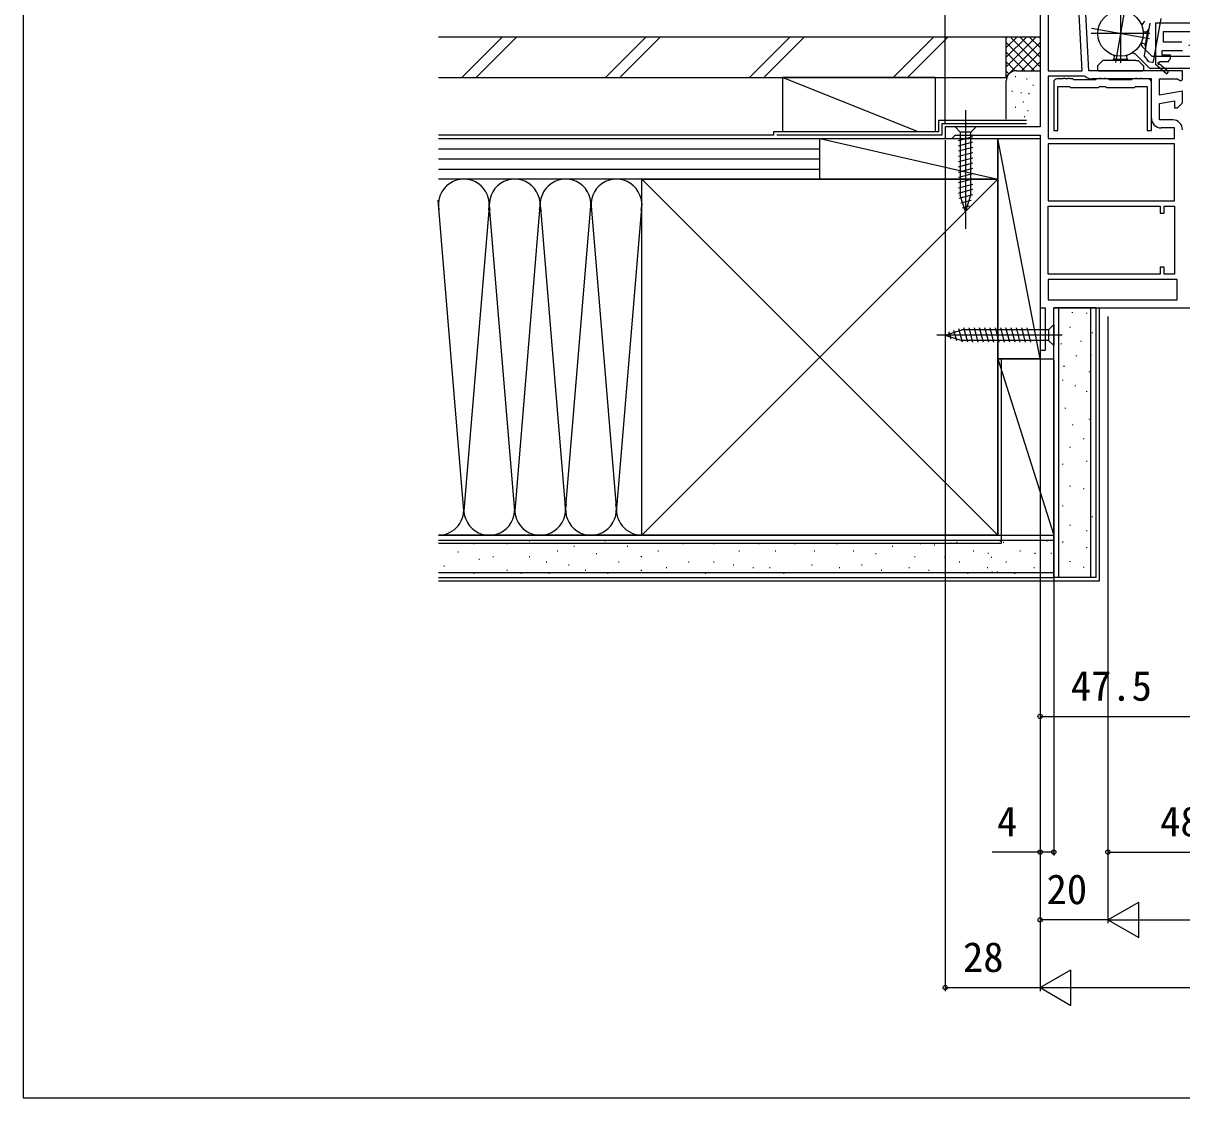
# Model space of a CAD drawing. Units: millimetres, scale not verified. Extents: x -525 to 525, y -783 to 777.
# Drawn here: x -525 to -183.2, y -782.6 to -465.6 of the extents above; entities that cross this region are included whole.
import ezdxf
from ezdxf.enums import TextEntityAlignment as Align

# ---------------------------------------------------------------- set-up
doc = ezdxf.new("R2010")
doc.units = ezdxf.units.MM
doc.header["$LTSCALE"] = 4
for name, color, linetype in [('0-2_YKK_11', 7, 'Continuous'), ('0-5_YKK_13', 4, 'Continuous'), ('0-7_YKK_D', 6, 'Continuous'), ('0-8_YKK_ZWAK', 7, 'Continuous'), ('0-9_YSS_K', 3, 'Continuous'), ('0-A_YSS_KE', 3, 'Continuous')]:
    doc.layers.add(name, color=color, linetype=linetype)
doc.styles.add('ＭＳ ゴシック', font='')
doc.styles.get('ＭＳ ゴシック').set_extended_font_data('MS Gothic')

msp = doc.modelspace()

# ---------------------------------------------------------------- linework, layer by layer
at = {"layer": '0-2_YKK_11'}
for points in [[(-224.997, -434.6), (-224.997, -496.2), (-252.997, -496.2), (-252.997, -499.6), (-251.097, -499.6), (-250.597, -499.1), (-250.097, -498.6), (-224.997, -498.6), (-224.997, -549.6), (-223.497, -549.6), (-223.497, -562.1), (-224.997, -562.1), (-224.997, -564.6), (-220.997, -564.6), (-220.997, -549.6)], [(-185.897, -494.1), (-189.797, -494.1), (-189.797, -489.244), (-185.397, -488.468), (-185.397, -490.6), (-184.497, -490.6), (-182.997, -489.1), (-182.997, -485.608), (-189.797, -486.807), (-189.797, -482), (-184.441, -482), (-183.573, -482.542), (-182.997, -482.223), (-182.997, -479.6), (-210.639, -479.6), (-212.997, -434.6)], [(-118.997, -465.6), (-190.997, -465.6), (-190.997, -477.466), (-191.074, -477.6), (-187.656, -480.505), (-187.138, -479.895), (-189.857, -477.584)], [(-188.597, -468), (-166.997, -468), (-166.996, -472.2), (-180.796, -472.2), (-181.15, -472.053)], [(-183.204, -471.2), (-188.596, -471.2), (-188.597, -468)], [(-189.923, -477.206), (-189.746, -476.9), (-186.997, -476.9), (-186.997, -476.6), (-186.497, -476.1), (-186.497, -475), (-188.997, -475), (-188.997, -473.6), (-182.997, -473.6)], [(-211.633, -481.318), (-211.955, -481.2), (-222.597, -481.2), (-222.597, -499.6)], [(-193.197, -482), (-194.91, -482), (-195.104, -481.85), (-195.491, -481.85), (-195.685, -482), (-196.31, -482), (-196.504, -481.85), (-196.891, -481.85), (-197.085, -482), (-197.797, -482), (-198.097, -482.3), (-204.497, -482.3), (-204.797, -482), (-205.51, -482), (-205.704, -481.85), (-206.091, -481.85), (-206.285, -482), (-206.91, -482), (-207.104, -481.85), (-207.491, -481.85), (-207.685, -482), (-208.397, -482), (-208.697, -482.3), (-215.097, -482.3), (-215.397, -482), (-216.11, -482), (-216.304, -481.85), (-216.691, -481.85), (-216.885, -482), (-217.51, -482), (-217.704, -481.85), (-218.091, -481.85), (-218.285, -482), (-219.997, -482)], [(-220.997, -483), (-220.997, -497.2), (-219.797, -497.2), (-219.797, -484.3), (-216.35, -484.3), (-216.05, -484.6), (-207.745, -484.6), (-207.445, -484.3), (-205.75, -484.3), (-205.45, -484.6), (-197.145, -484.6), (-196.845, -484.3), (-193.397, -484.3), (-193.397, -497.2), (-192.197, -497.2), (-192.197, -483)], [(-192.197, -493.6), (-192.197, -482), (-209.764, -482)], [(-222.597, -499.6), (-185.397, -499.6), (-185.397, -496.5), (-189.297, -496.5)], [(-220.997, -549.6), (-156.997, -549.6), (-156.997, -547.8), (-158.997, -547.8), (-158.997, -539.6), (-163.297, -539.6), (-163.297, -541.1), (-161.397, -541.1), (-161.397, -547.1), (-168.597, -547.1), (-168.597, -541.1), (-166.797, -541.1), (-166.797, -539.6), (-170.997, -539.6), (-170.997, -541.945), (-171.564, -542.273), (-175.521, -539.989)]]:
    msp.add_lwpolyline(points, dxfattribs=at)
for points in [[(-212.642, -479.6), (-214.874, -437), (-222.597, -437), (-222.597, -479.6)], [(-222.597, -518), (-185.397, -518), (-185.397, -501.2), (-222.597, -501.2)], [(-189.597, -539.6), (-222.597, -539.6), (-222.597, -519.6), (-189.597, -519.6), (-189.597, -521.6), (-188.397, -521.6), (-188.397, -519.6), (-185.397, -519.6), (-185.397, -539.6), (-188.397, -539.6), (-188.397, -537.6), (-189.597, -537.6)], [(-184.597, -541.2), (-222.597, -541.2), (-222.597, -547.2), (-184.597, -547.2)]]:
    msp.add_lwpolyline(points, close=True, dxfattribs=at)
for centre, radius, start, end in [((-190.048, -477.422), 0.25, 59.99997, 319.64296), ((-209.764, -479.1), 2.9, 229.88081, 270.00001), ((-219.997, -483), 1, 90.00001, 179.99999), ((-193.197, -483), 1, 0.00001, 89.99999), ((-189.297, -493.6), 2.9, 180.00001, 269.99999), ((-185.897, -497), 2.9, 0.00001, 89.99999)]:
    msp.add_arc(centre, radius, start, end, dxfattribs=at)
at = {"layer": '0-5_YKK_13'}
for p, q in [((-199.786, -460.032), (-202.808, -477.168)), ((-201.297, -459.9), (-201.297, -477.3)), ((-191.584, -476.862), (-189.344, -464.158)), ((-209.865, -467.089), (-192.729, -470.11)), ((-192.637, -465.557), (-194.316, -475.081)), ((-193.352, -467.926), (-194.062, -471.95)), ((-192.597, -468.6), (-209.997, -468.6)), ((-192.843, -478.753), (-196.579, -475.017)), ((-194.648, -472.705), (-192.201, -475.153)), ((-193.015, -476.914), (-194.316, -475.081)), ((-208.047, -478.2), (-206.468, -476.6)), ((-208.047, -478.2), (-208.047, -479.3)), ((-196.797, -476.6), (-206.468, -476.6)), ((-199.254, -476.307), (-203.34, -476.307)), ((-196.797, -476.6), (-196.126, -476.6)), ((-194.547, -478.2), (-196.126, -476.6)), ((-194.547, -478.2), (-194.547, -479.3)), ((-193.015, -476.914), (-191.931, -477.105)), ((-191.847, -475.3), (-170.997, -475.3)), ((-207.747, -479.6), (-194.847, -479.6)), ((-172.497, -478.9), (-192.49, -478.9)), ((-246.997, -491.2), (-246.997, -526.2)), ((-243.897, -496.2), (-250.097, -496.2)), ((-250.097, -496.2), (-248.547, -497.75)), ((-248.547, -497.75), (-248.547, -516.284)), ((-245.447, -497.75), (-248.547, -497.75)), ((-243.897, -496.2), (-245.447, -497.75)), ((-245.447, -516.284), (-245.447, -497.75)), ((-249.097, -500.176), (-244.897, -499.051)), ((-249.097, -501.729), (-244.897, -500.604)), ((-249.097, -503.282), (-244.897, -502.157)), ((-249.097, -504.835), (-244.897, -503.71)), ((-249.097, -506.388), (-244.897, -505.263)), ((-249.097, -507.941), (-244.897, -506.816)), ((-249.097, -509.494), (-244.897, -508.369)), ((-249.097, -511.047), (-244.897, -509.921)), ((-249.097, -512.6), (-244.897, -511.474)), ((-249.097, -514.153), (-244.897, -513.027)), ((-249.097, -515.706), (-244.897, -514.58)), ((-248.839, -517.189), (-244.897, -516.133)), ((-246.997, -521.2), (-248.547, -516.284)), ((-248.387, -518.621), (-245.351, -517.808)), ((-247.936, -520.053), (-245.886, -519.504)), ((-246.997, -521.2), (-245.447, -516.284)), ((-252.997, -557.6), (-248.081, -556.05)), ((-252.997, -557.6), (-248.081, -556.05)), ((-251.301, -558.711), (-251.85, -556.661)), ((-249.605, -559.246), (-250.418, -556.21)), ((-247.93, -559.7), (-248.986, -555.758)), ((-222.547, -556.05), (-248.081, -556.05)), ((-246.378, -559.7), (-247.503, -555.5)), ((-244.825, -559.7), (-245.95, -555.5)), ((-243.272, -559.7), (-244.397, -555.5)), ((-241.719, -559.7), (-242.844, -555.5)), ((-240.166, -559.7), (-241.291, -555.5)), ((-238.613, -559.7), (-239.738, -555.5)), ((-237.06, -559.7), (-238.185, -555.5)), ((-235.507, -559.7), (-236.632, -555.5)), ((-233.954, -559.7), (-235.08, -555.5)), ((-232.401, -559.7), (-233.527, -555.5)), ((-230.848, -559.7), (-231.974, -555.5)), ((-229.296, -559.7), (-230.421, -555.5)), ((-227.743, -559.7), (-228.868, -555.5)), ((-220.997, -554.5), (-220.997, -560.7)), ((-218.497, -557.6), (-255.497, -557.6)), ((-252.997, -557.6), (-248.081, -559.15)), ((-222.547, -559.15), (-248.081, -559.15)), ((-220.997, -560.7), (-222.547, -559.15))]:
    msp.add_line(p, q, dxfattribs=at)
msp.add_lwpolyline([(-220.997, -554.5), (-222.547, -556.05), (-222.547, -559.15)], dxfattribs=at)
msp.add_circle((-201.297, -468.6), 6.7, dxfattribs=at)
msp.add_circle((-201.297, -468.6), 6.7, dxfattribs=at)
for centre, radius, start, end in [((-193.01, -466.706), 2, 125, 170.14215), ((-193.948, -467.103), 1, 226.02295, 260), ((-193.926, -467.107), 1, 260, 350), ((-194.903, -472.52), 1, 80, 113.97705), ((-193.234, -471.291), 2, 184.26693, 225), ((-194.881, -472.523), 1, 350, 80), ((-204.047, -475.577), 1, 0, 33.97705), ((-198.547, -475.577), 1, 146.02295, 180), ((-197.993, -476.432), 2, 45, 90.14215), ((-204.047, -475.6), 1, 270, 0), ((-198.547, -475.6), 1, 180, 270), ((-191.847, -474.8), 0.5, 225, 270), ((-191.879, -476.81), 0.3, 260, 349.99988), ((-207.747, -479.3), 0.3, 180, 269.99988), ((-194.847, -479.3), 0.3, 269.99988, 359.99988), ((-192.49, -478.4), 0.5, 225, 270)]:
    msp.add_arc(centre, radius, start, end, dxfattribs=at)
at = {"layer": '0-7_YKK_D'}
for p, q in [((-252.997, -495.2), (-252.997, -371.602)), ((-252.997, -500.1), (-252.997, -751.096)), ((-204.997, -552.064), (-204.997, -731.1)), ((-204.997, -553.064), (-204.997, -731.1)), ((-204.997, -553.064), (-204.997, -711.1)), ((-224.997, -564.35), (-224.998, -751.096)), ((-224.997, -564.35), (-224.997, -731.1)), ((-224.997, -564.6), (-224.997, -671.1)), ((-224.997, -565.1), (-224.995, -711.101)), ((-224.997, -565.1), (-224.997, -751.096)), ((-220.997, -565.1), (-220.995, -711.101)), ((-224.997, -670.1), (-177.497, -670.1)), ((-204.997, -710.1), (-156.997, -710.1)), ((-204.997, -730.1), (-195.904, -724.85)), ((-195.904, -735.35), (-195.904, -724.85)), ((-204.997, -730.1), (-224.997, -730.1)), ((-204.997, -730.1), (-195.904, -735.35)), ((-204.997, -730.1), (-186.81, -730.1)), ((-194.497, -730.1), (194.504, -730.1)), ((-224.998, -750.096), (-215.905, -744.846)), ((-215.905, -755.346), (-215.905, -744.846)), ((-252.997, -750.096), (-224.997, -750.096)), ((-224.998, -750.096), (-215.905, -755.346)), ((-224.998, -750.096), (-206.812, -750.096)), ((-214.498, -750.096), (214.502, -750.1))]:
    msp.add_line(p, q, dxfattribs=at)
msp.add_lwpolyline([(-220.995, -710.101), (-224.995, -710.101), (-239.114, -710.101)], dxfattribs=at)
for centre in [(-224.997, -670.1), (-224.995, -710.101), (-220.995, -710.101), (-204.997, -710.1), (-224.997, -730.1), (-252.997, -750.096)]:
    msp.add_circle(centre, 0.637, dxfattribs=at)
at = {"layer": '0-8_YKK_ZWAK'}
msp.add_line((-525, 747.4), (-525, -782.6), dxfattribs=at)
msp.add_lwpolyline([(-525, -782.6), (525, -782.6), (525, 747.4)], dxfattribs=at)
at = {"layer": '0-9_YSS_K'}
for p, q in [((-395.629, -481.6), (-383.629, -469.6)), ((-391.387, -481.6), (-379.387, -469.6)), ((-353.203, -481.6), (-341.203, -469.6)), ((-348.96, -481.6), (-336.96, -469.6)), ((-310.777, -481.6), (-298.777, -469.6)), ((-306.534, -481.6), (-294.534, -469.6)), ((-268.35, -481.6), (-256.35, -469.6)), ((-264.108, -481.6), (-252.108, -469.6)), ((-234.997, -469.6), (-224.997, -469.6)), ((-226.14, -469.6), (-234.997, -478.458)), ((-228.968, -469.6), (-234.997, -475.629)), ((-231.796, -469.6), (-234.997, -472.801)), ((-234.625, -469.6), (-234.997, -469.973)), ((-224.997, -471.286), (-234.997, -481.286)), ((-226.684, -479.6), (-234.997, -471.286)), ((-224.997, -478.458), (-233.855, -469.6)), ((-224.997, -475.629), (-231.027, -469.6)), ((-224.997, -472.801), (-228.198, -469.6)), ((-224.997, -469.973), (-225.37, -469.6)), ((-229.512, -479.6), (-234.997, -474.115)), ((-224.997, -474.115), (-230.483, -479.6)), ((-232.323, -479.618), (-234.997, -476.943)), ((-224.997, -476.943), (-227.672, -479.618)), ((-260.997, -497.6), (-300.997, -481.6)), ((-300.997, -481.6), (-300.997, -497.6)), ((-255.997, -481.6), (-300.997, -481.6)), ((-255.997, -481.6), (-255.997, -497.6)), ((-234.203, -480.566), (-234.997, -479.772)), ((-232.192, -481.428), (-232.392, -481.428)), ((-231.997, -479.6), (-224.997, -479.6)), ((-234.997, -493.9), (-234.997, -482.6)), ((-228.854, -482.095), (-229.054, -482.095)), ((-226.998, -483.926), (-227.198, -483.926)), ((-233.194, -485.767), (-233.394, -485.767)), ((-230.523, -486.101), (-230.723, -486.101)), ((-228.187, -486.435), (-228.387, -486.435)), ((-232.192, -490.441), (-232.392, -490.441)), ((-229.92, -488.894), (-230.12, -488.894)), ((-228.52, -491.442), (-228.72, -491.442)), ((-229.542, -493.22), (-229.742, -493.22)), ((-402.505, -499.6), (-289.997, -499.6)), ((-300.997, -499.6), (-255.997, -499.6)), ((-289.997, -511.6), (-289.997, -499.6)), ((-289.997, -499.6), (-237.497, -511.6)), ((-224.997, -564.6), (-237.497, -499.6)), ((-402.505, -502.6), (-289.997, -502.6)), ((-402.505, -505.6), (-289.997, -505.6)), ((-402.505, -508.6), (-289.997, -508.6)), ((-289.997, -511.6), (-402.505, -511.6)), ((-342.5, -511.6), (-402.494, -511.6)), ((-237.5, -616.6), (-342.5, -511.6)), ((-237.5, -511.6), (-342.5, -616.6)), ((-395, -609.481), (-402.577, -517.782)), ((-380, -609.481), (-387.501, -518.707)), ((-342.506, -518.794), (-349.842, -607.568)), ((-387.575, -519.632), (-395, -609.481)), ((-372.661, -520.665), (-380, -609.481)), ((-372.39, -520.045), (-365, -609.481)), ((-365, -609.481), (-357.658, -520.632)), ((-357.342, -520.632), (-350, -609.481)), ((-219.499, -629.1), (-219.499, -549.6)), ((-209.999, -629.1), (-209.999, -549.6)), ((-207.499, -630.1), (-207.499, -549.6)), ((-215.552, -550.792), (-215.552, -550.992)), ((-211.34, -551.019), (-211.34, -551.219)), ((-216.285, -555.14), (-216.285, -555.34)), ((-209.692, -556.788), (-209.692, -556.988)), ((-218.78, -560.082), (-218.78, -560.282)), ((-212.989, -559.261), (-212.989, -559.461)), ((-214.382, -563.59), (-214.382, -563.79)), ((-210.095, -563.4), (-210.095, -563.6)), ((-237.5, -564.6), (-220.999, -564.6)), ((-237.5, -616.6), (-237.5, -564.6)), ((-237.5, -564.6), (-220.999, -616.6)), ((-220.999, -616.6), (-220.999, -564.151)), ((-218, -566.708), (-218, -566.908)), ((-218.434, -570.799), (-218.434, -570.999)), ((-210.516, -568.326), (-210.516, -568.526)), ((-214.637, -572.447), (-214.637, -572.647)), ((-211.34, -574.095), (-211.34, -574.295)), ((-217.61, -579.04), (-217.61, -579.24)), ((-215.461, -583.985), (-215.461, -584.185)), ((-210.516, -582.337), (-210.516, -582.537)), ((-216.285, -590.579), (-216.285, -590.779)), ((-212.165, -588.106), (-212.165, -588.306)), ((-211.34, -594.699), (-211.34, -594.899)), ((-218.434, -595.524), (-218.434, -595.724)), ((-216.285, -602.048), (-216.285, -602.248)), ((-212.165, -602.872), (-212.165, -603.072)), ((-218.434, -607.817), (-218.434, -608.017)), ((-209.692, -611.114), (-209.692, -611.314)), ((-216.285, -613.586), (-216.285, -613.786)), ((-342.5, -616.6), (-402.505, -616.6)), ((-402.505, -618.1), (-220.999, -618.1)), ((-375.512, -618.342), (-375.712, -618.342)), ((-353.26, -618.342), (-353.46, -618.342)), ((-237.5, -616.6), (-220.999, -616.6)), ((-236.683, -618.43), (-236.883, -618.43)), ((-222.91, -618.43), (-223.11, -618.43)), ((-218.434, -618.531), (-218.434, -618.731)), ((-211.34, -615.235), (-211.34, -615.435)), ((-396.619, -621.654), (-396.819, -621.654)), ((-391.995, -619.166), (-392.195, -619.166)), ((-382.105, -619.166), (-382.305, -619.166)), ((-367.27, -621.314), (-367.47, -621.314)), ((-362.325, -619.99), (-362.525, -619.99)), ((-346.666, -619.99), (-346.866, -619.99)), ((-337.601, -621.314), (-337.801, -621.314)), ((-330.183, -619.166), (-330.383, -619.166)), ((-321.117, -619.166), (-321.317, -619.166)), ((-313.7, -621.314), (-313.9, -621.314)), ((-307.931, -619.166), (-308.131, -619.166)), ((-302.986, -621.314), (-303.186, -621.314)), ((-297.217, -619.166), (-297.417, -619.166)), ((-291.448, -621.314), (-291.648, -621.314)), ((-284.923, -619.166), (-285.123, -619.166)), ((-279.978, -621.314), (-280.178, -621.314)), ((-268.44, -619.99), (-268.64, -619.99)), ((-260.198, -619.166), (-260.398, -619.166)), ((-256.107, -619.599), (-256.307, -619.599)), ((-249.481, -618.819), (-249.681, -618.819)), ((-244.539, -621.314), (-244.739, -621.314)), ((-240.191, -622.048), (-240.391, -622.048)), ((-235.708, -618.819), (-235.908, -618.819)), ((-230.766, -621.314), (-230.966, -621.314)), ((-226.418, -622.048), (-226.618, -622.048)), ((-221.616, -622.048), (-221.816, -622.048)), ((-211.34, -620.18), (-211.34, -620.38)), ((-390.347, -623.787), (-390.547, -623.787)), ((-386.226, -622.962), (-386.426, -622.962)), ((-375.512, -622.962), (-375.712, -622.962)), ((-370.567, -624.611), (-370.767, -624.611)), ((-363.974, -625.435), (-364.174, -625.435)), ((-355.732, -622.138), (-355.932, -622.138)), ((-349.139, -624.611), (-349.339, -624.611)), ((-342.546, -622.962), (-342.746, -622.962)), ((-328.535, -624.611), (-328.735, -624.611)), ((-321.117, -624.611), (-321.317, -624.611)), ((-315.348, -625.435), (-315.548, -625.435)), ((-292.272, -625.435), (-292.472, -625.435)), ((-277.506, -625.435), (-277.706, -625.435)), ((-273.385, -622.138), (-273.585, -622.138)), ((-261.847, -622.962), (-262.047, -622.962)), ((-252.989, -623.217), (-253.189, -623.217)), ((-248.66, -624.611), (-248.86, -624.611)), ((-239.216, -623.217), (-239.416, -623.217)), ((-234.887, -624.611), (-235.087, -624.611)), ((-216.285, -624.301), (-216.285, -624.501)), ((-402.505, -627.6), (-220.999, -627.6)), ((-400.709, -625.744), (-400.909, -625.744)), ((-391.995, -627.907), (-392.195, -627.907)), ((-382.105, -627.083), (-382.305, -627.083)), ((-377.984, -627.907), (-378.184, -627.907)), ((-369.743, -627.907), (-369.943, -627.907)), ((-359.029, -627.083), (-359.229, -627.083)), ((-352.435, -627.907), (-352.635, -627.907)), ((-342.546, -627.083), (-342.746, -627.083)), ((-335.128, -626.259), (-335.328, -626.259)), ((-323.59, -627.907), (-323.79, -627.907)), ((-309.579, -626.259), (-309.779, -626.259)), ((-304.634, -626.259), (-304.834, -626.259)), ((-300.513, -627.907), (-300.713, -627.907)), ((-284.099, -626.259), (-284.299, -626.259)), ((-271.736, -627.083), (-271.936, -627.083)), ((-263.495, -626.259), (-263.695, -626.259)), ((-257.726, -627.083), (-257.926, -627.083)), ((-252.799, -627.505), (-252.999, -627.505)), ((-246.187, -627.907), (-246.388, -627.907)), ((-240.418, -626.259), (-240.618, -626.259)), ((-239.026, -627.505), (-239.226, -627.505)), ((-237.463, -627.505), (-237.663, -627.505)), ((-232.415, -627.907), (-232.615, -627.907)), ((-226.645, -626.259), (-226.845, -626.259)), ((-212.165, -625.949), (-212.165, -626.149)), ((-402.505, -630.1), (-207.499, -630.1))]:
    msp.add_line(p, q, dxfattribs=at)
for points in [[(-289.997, -511.6), (-289.997, -499.6), (-237.497, -499.6), (-237.497, -511.6)], [(-237.497, -564.6), (-237.497, -499.6), (-224.997, -499.6), (-224.997, -564.6)]]:
    msp.add_lwpolyline(points, close=True, dxfattribs=at)
for centre, radius, start, end in [((-231.997, -482.6), 3, 90, 180), ((-395, -519.1), 7.5, 348.21621, 191.78356), ((-380, -519.1), 7.5, 348.21621, 191.78332), ((-365, -519.1), 7.5, 348.21621, 191.78332), ((-350, -519.1), 7.5, 348.21621, 191.78332), ((-402.5, -609.1), 7.5, 270.0476, 11.78354), ((-387.5, -609.1), 7.5, 168.21647, 11.78354), ((-372.5, -609.1), 7.5, 168.21647, 11.78354), ((-357.5, -609.1), 7.5, 168.21647, 11.78354), ((-342.5, -609.1), 7.5, 168.21647, 270)]:
    msp.add_arc(centre, radius, start, end, dxfattribs=at)
at = {"layer": '0-A_YSS_KE'}
for p, q in [((-402.505, -469.6), (-234.997, -469.6)), ((-254.991, -494.161), (-228.991, -494.162)), ((-253.991, -495.162), (-228.991, -495.162)), ((-303.69, -498.591), (-402.505, -498.589)), ((-303.69, -497.591), (-303.69, -498.591)), ((-342.5, -525.565), (-342.5, -511.6)), ((-342.5, -616.6), (-342.5, -519.1)), ((-220.999, -629.1), (-220.999, -549.6)), ((-208.499, -549.6), (-220.999, -549.6)), ((-208.499, -629.1), (-208.499, -549.6)), ((-236.5, -564.6), (-236.5, -619.1)), ((-402.505, -616.6), (-220.999, -616.6)), ((-220.999, -629.1), (-220.999, -616.6)), ((-236.5, -619.1), (-402.505, -619.1)), ((-402.505, -629.1), (-220.999, -629.1)), ((-208.499, -629.1), (-220.999, -629.1))]:
    msp.add_line(p, q, dxfattribs=at)
for points in [[(-402.505, -481.6), (-234.997, -481.6), (-234.997, -469.6)], [(-254.991, -494.161), (-254.99, -497.591), (-303.69, -497.591)], [(-253.991, -495.162), (-253.99, -498.592), (-302.69, -498.591)], [(-342.5, -511.6), (-237.5, -511.6), (-237.5, -616.6), (-342.5, -616.6)]]:
    msp.add_lwpolyline(points, dxfattribs=at)

# ---------------------------------------------------------------- texts
at = {"layer": '0-7_YKK_D', "style": 'ＭＳ ゴシック'}
for s, p in [('47.5', (-215.975, -668.1)), ('48', (-189.622, -708.1)), ('20', (-223.105, -728.1)), ('28', (-247.758, -748.096))]:
    msp.add_text(s, height=8.798, dxfattribs=at).set_placement(p, align=Align.BOTTOM_LEFT)
msp.add_text('4', height=8.798, rotation=0.001, dxfattribs=at).set_placement((-237.727, -708.101), align=Align.BOTTOM_LEFT)

doc.saveas('drawing.dxf')
